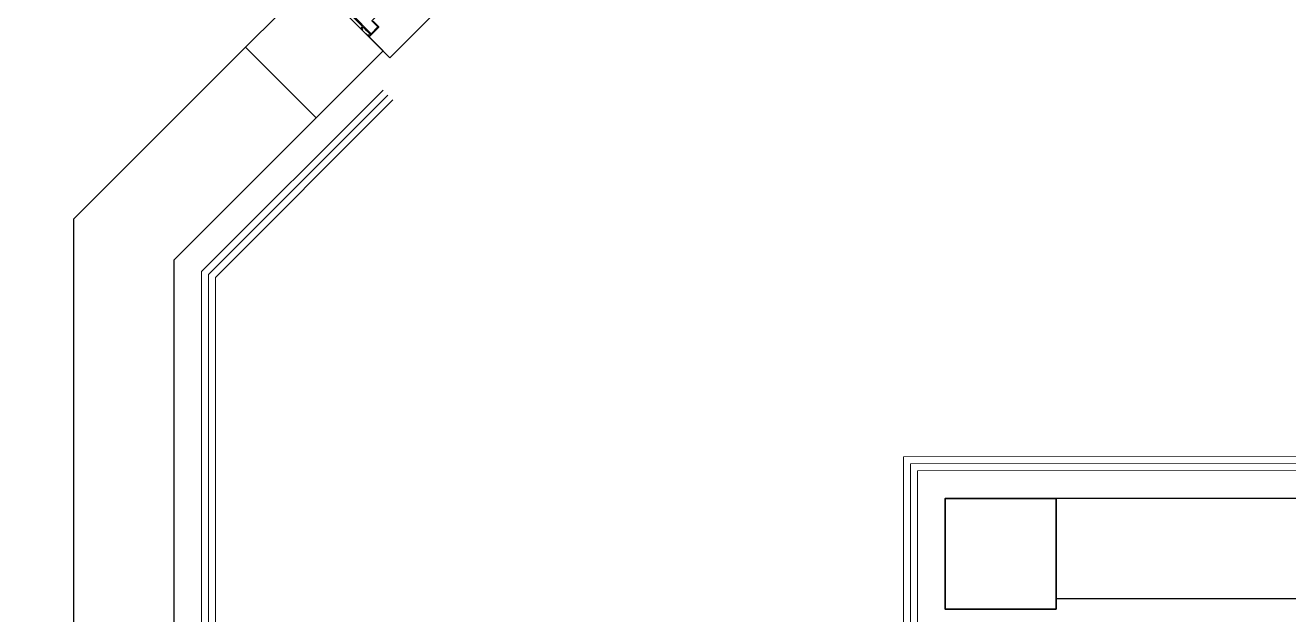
# Model space of a CAD drawing. Header units: centimetres. Extents: x 118932 to 154602, y -32682 to -23521.
# Drawn here: x 140430.5 to 140658.2, y -29170.6 to -29064.4 of the extents above; entities that cross this region are included whole.
import ezdxf

# ---------------------------------------------------------------- set-up
doc = ezdxf.new("R2010")
doc.units = ezdxf.units.CM
doc.header["$LTSCALE"] = 50
doc.header["$MEASUREMENT"] = 0
for name, color, linetype, lineweight, true_color in [('GEN_01_TA_Kolon', 7, 'Continuous', 35, 0xd05d28), ('GEN_02_TF_Pencere', 7, 'Continuous', 9, 0x6093ac), ('GEN_05_ML_Alçıpan_giydirme', 7, 'Continuous', 18, 0x7ebab5), ('GEN_05_ML_Mermer', 7, 'Continuous', 9, 0x9d8692), ('KALACAK DUVARLAR', 7, 'Continuous', 30, 0x005387), ('ÖRÜLECEK DUVARLAR', 7, 'Continuous', 30, 0xfaca30)]:
    doc.layers.add(name, color=color, linetype=linetype, lineweight=lineweight, true_color=true_color)

# ---------------------------------------------------------------- blocks, each defined once
blk = doc.blocks.new('LEVEL 0_B BLOK_KOLON')
at = {"layer": 'GEN_01_TA_Kolon', "elevation": 0}
blk.add_lwpolyline([(-375.63, 436.51), (-395.63, 436.51), (-395.63, 416.58), (-375.63, 416.58)], close=True, dxfattribs=at)
blk = doc.blocks.new('KALACAK DUVALAR LEVEL 0 B BLOK')
at = {"layer": 'KALACAK DUVARLAR'}
blk.add_line((-377.13, 290.72, 0), (-490.13, 290.72, 0), dxfattribs=at)
for points in [[(-667.25, -719.36), (-667.13, 341.14), (-636.2, 372.08), (-623.47, 359.35), (-649.13, 333.69), (-649.13, -737.36)], [(-490.13, 272.72), (-377, 272.72), (-377, 138.71), (-392.87, 138.71), (-392.87, 128.71), (-377, 128.71), (-392.87, 128.71)]]:
    blk.add_lwpolyline(points, dxfattribs=at)
blk = doc.blocks.new('P4_')
at = {"layer": 'GEN_02_TF_Pencere', "extrusion": (0, 0, -1), "elevation": 0}
blk.add_lwpolyline([(-108156.86, 6097.99), (-108156.86, 6100.62), (-108157.28, 6100.62, -0.414214), (-108157.36, 6100.7), (-108157.36, 6100.87, -0.414214), (-108157.21, 6101.02), (-108157.18, 6101.02, -0.414214), (-108157.16, 6101), (-108157.16, 6100.95, -0.36604), (-108157.18, 6100.92, 0.365984), (-108157.21, 6100.89), (-108157.21, 6100.8, 0.414214), (-108157.18, 6100.77), (-108157.07, 6100.77, 0.367429), (-108157.04, 6100.8, -0.364526), (-108157.01, 6100.82), (-108156.89, 6100.82, 0.414214), (-108156.86, 6100.85), (-108156.86, 6101.69), (-108156.83, 6101.72), (-108156.86, 6101.75), (-108156.86, 6102.59, 0.414214), (-108156.89, 6102.62), (-108157.01, 6102.62, -0.364526), (-108157.04, 6102.65, 0.367429), (-108157.07, 6102.67), (-108157.18, 6102.67, 0.414214), (-108157.21, 6102.64), (-108157.21, 6102.55, 0.365984), (-108157.18, 6102.52, -0.36604), (-108157.16, 6102.49), (-108157.16, 6102.44, -0.414214), (-108157.18, 6102.42), (-108157.21, 6102.42, -0.414214), (-108157.36, 6102.57), (-108157.36, 6102.79, -0.414214), (-108157.33, 6102.82), (-108157.33, 6102.82), (-108154.94, 6102.82, -0.414214), (-108154.79, 6102.67), (-108154.79, 6101.31, 0.414214)], format="xyb", dxfattribs=at)
blk.add_lwpolyline([(-108154.97, 6102.64), (-108156.68, 6102.64), (-108156.68, 6097.96), (-108154.97, 6097.96), (-108154.97, 6098.96, -0.414214), (-108154.59, 6099.34), (-108152.85, 6099.34, 0.414214), (-108152.82, 6099.37), (-108152.82, 6100.25, 0.414214), (-108152.85, 6100.28), (-108153.54, 6100.28, -0.414214), (-108153.64, 6100.38), (-108153.64, 6100.98, 0.414214), (-108153.74, 6101.08), (-108154.87, 6101.08, -0.414214), (-108154.97, 6101.18), (-108154.97, 6102.64)], format="xyb", close=True, dxfattribs=at)
at = {"layer": 'GEN_05_ML_Mermer', "elevation": 0}
blk.add_lwpolyline([(108157.36, 6084.08), (108157.35, 6108.08), (107932.35, 6108.01), (107932.36, 6084.01)], close=True, dxfattribs=at)
blk = doc.blocks.new('DOGRAMA LEVEL 0 B BLOK')
at = {"rotation": 224.9818727539849}
blk.add_blockref('P4_', (73007.71, 81050.89, 0), dxfattribs=at)
blk = doc.blocks.new('ÖRÜLECEK DUVAR LEVEL 0 B BLOK')
at = {"layer": 'ÖRÜLECEK DUVARLAR', "elevation": 0}
blk.add_lwpolyline([(489.56, 1225.45), (501.6, 1237.49), (514.33, 1224.76), (502.29, 1212.72)], close=True, dxfattribs=at)
blk = doc.blocks.new('DUVAR LEVEL 0 B LBOK')
at = {"layer": 'GEN_05_ML_Alçıpan_giydirme', "elevation": 0}
for points in [[(1389.79, 1280.05), (352.29, 1280.05), (352.29, 1146.05), (219.29, 1145.98), (220.01, 46.33), (593.42, 46.33), (593.41, 22.42), (616.42, 22.42), (616.42, 19.92), (590.9, 19.92), (590.91, 43.83), (217.51, 43.83), (216.79, 1148.48), (349.79, 1148.55), (349.79, 1282.55), (1389.79, 1282.55)], [(1389.79, 1281.3), (351.04, 1281.3), (351.04, 1147.3), (218.04, 1147.23), (218.76, 45.08), (592.16, 45.08), (592.16, 21.17), (616.42, 21.17)], [(90.29, 1130.47), (90.29, 1181.88), (122.99, 1214.58)], [(91.54, 1130.47), (91.54, 1181.36), (123.88, 1213.69)], [(124.76, 1212.81), (92.79, 1180.84), (92.79, 1130.47)], [(92.79, 1130.47), (92.79, 105.4), (58.51, 105.4), (58.51, 112.9), (61.01, 112.9), (61.01, 107.9), (90.29, 107.9), (90.29, 1130.47)], [(59.76, 112.9), (59.76, 106.65), (91.54, 106.65), (91.54, 1130.47)]]:
    blk.add_lwpolyline(points, dxfattribs=at)

msp = doc.modelspace()

# ---------------------------------------------------------------- block references
for name, p in [('LEVEL 0_B BLOK_KOLON', (140991.94, -29586.18, 0)), ('KALACAK DUVALAR LEVEL 0 B BLOK', (141106.44, -29440.39, 0)), ('DOGRAMA LEVEL 0 B BLOK', (139673.81, -29346.08, 0)), ('DUVAR LEVEL 0 B LBOK', (140372.02, -30290.65)), ('ÖRÜLECEK DUVAR LEVEL 0 B BLOK', (139980.68, -30293.77))]:
    msp.add_blockref(name, p)

doc.saveas('drawing.dxf')
